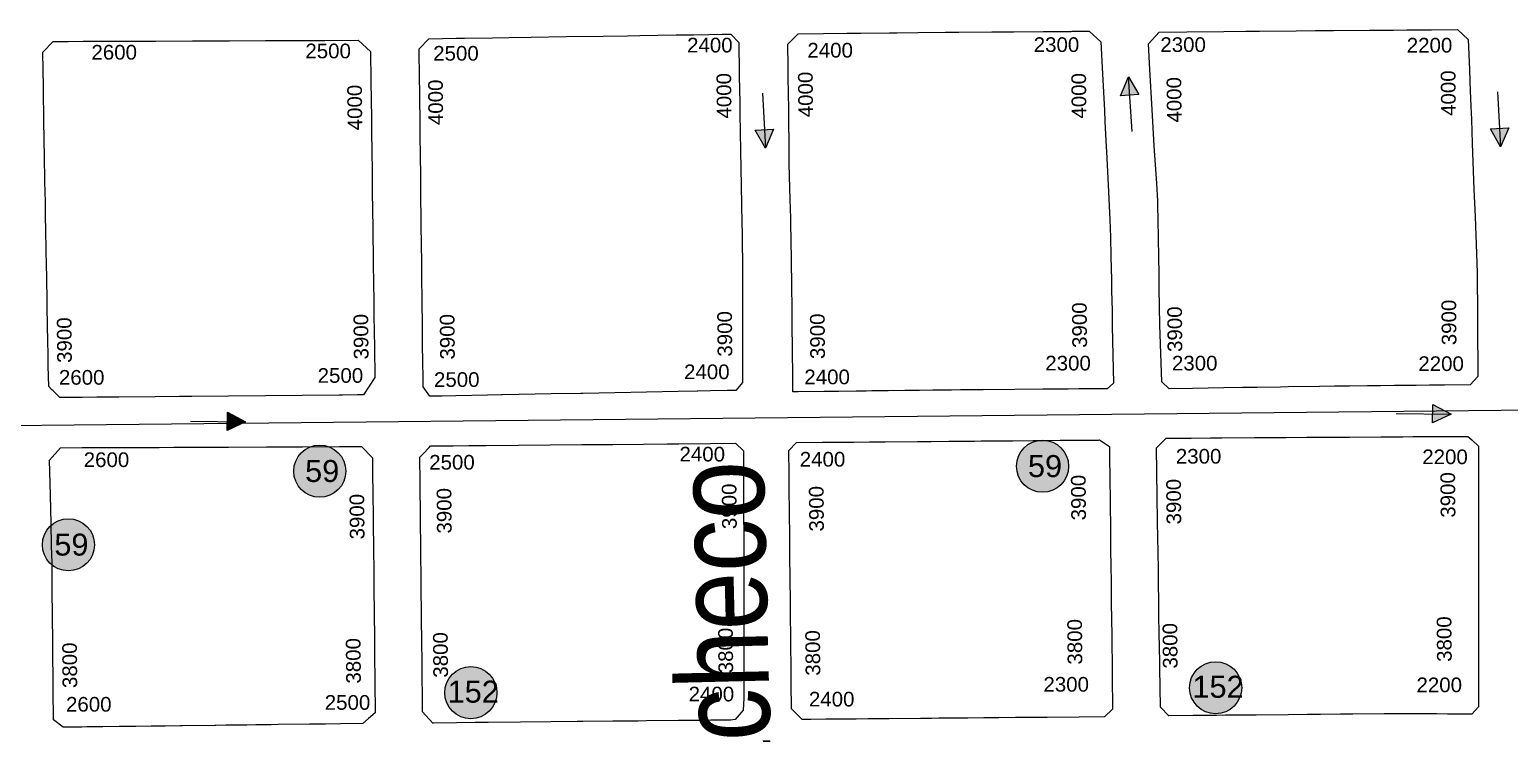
# Model space of a CAD drawing. Header units: millimetres. Extents: x 11558 to 23675, y 49449 to 61482.
# Drawn here: x 18749.8 to 19153.5, y 57790.4 to 57982.4 of the extents above; entities that cross this region are included whole.
import ezdxf

# ---------------------------------------------------------------- set-up
doc = ezdxf.new("R2010")
doc.units = ezdxf.units.MM
for name, color, linetype in [('0. plano base - nombres calles', 22, 'Continuous'), ('0. Plano Base - PLANO', 254, 'Continuous'), ('0. Plano base - sentido calles', 253, 'Continuous'), ('7. puesta en valor CC la lucila', 212, 'Continuous'), ('numeración', 7, 'Continuous')]:
    doc.layers.add(name, color=color, linetype=linetype)
for name, color, linetype, true_color in [('Linea 152 REGRESO', 7, 'Continuous', 0xff0a0a), ('Linea 59 Por Barrio Golf IDA', 7, 'Continuous', 0x007038), ('Linea 59 Por la Lucila IDA', 7, 'Continuous', 0x007038), ('Linea 59 Por la Lucila VUELTA', 7, 'Continuous', 0xffc20a)]:
    doc.layers.add(name, color=color, linetype=linetype, true_color=true_color)
doc.layers.get('7. puesta en valor CC la lucila').off()
doc.styles.get("Standard").update_dxf_attribs({"font": 'arial.ttf'})

# ---------------------------------------------------------------- blocks, each defined once
blk = doc.blocks.new('MANZANAS')
at = {"layer": '0. Plano Base - PLANO', "color": 0, "linetype": 'Continuous', "lineweight": 5}
for points in [[(5637391.36, 6181306.04), (5637385.71, 6181303), (5637383.11, 6181303.77), (5637375.43, 6181317.33), (5637370.67, 6181326.14), (5637368.82, 6181329.56), (5637366.62, 6181333.63), (5637361.78, 6181342.58), (5637360.07, 6181345.74), (5637359.33, 6181347.11), (5637356.87, 6181351.16), (5637351.55, 6181359.95), (5637346.49, 6181368.47), (5637340.93, 6181377.83), (5637337.38, 6181383.93), (5637338.44, 6181388.09), (5637345.09, 6181391.63), (5637354.05, 6181396.4), (5637359.32, 6181399.2), (5637362.62, 6181400.95), (5637371.44, 6181405.63), (5637376.09, 6181408.09), (5637380.49, 6181410.42), (5637389.14, 6181415), (5637394.96, 6181418.08), (5637398.11, 6181419.74), (5637404.09, 6181422.91), (5637410.34, 6181426.21), (5637414.24, 6181425.16), (5637418.27, 6181418.07), (5637419.83, 6181415.32), (5637421.14, 6181413.02), (5637423.24, 6181409.32), (5637425.01, 6181406.21), (5637428.24, 6181400.53), (5637433.21, 6181391.79), (5637434.43, 6181389.64), (5637438.14, 6181383.11), (5637443.11, 6181374.38), (5637445.7, 6181369.82), (5637447.09, 6181367.18), (5637449.89, 6181361.9), (5637450.46, 6181360.81), (5637451.74, 6181358.39), (5637453.67, 6181354.74), (5637457.43, 6181347.63), (5637458.9, 6181344.84), (5637458.09, 6181341.79), (5637451.9, 6181338.51), (5637451.51, 6181338.3), (5637449.06, 6181337), (5637448.33, 6181336.61), (5637445.08, 6181334.89), (5637444.1, 6181334.37), (5637439.88, 6181332.12), (5637436.52, 6181330.34), (5637433.4, 6181328.69), (5637429.02, 6181326.32), (5637425.43, 6181324.39), (5637421.83, 6181322.45), (5637414.34, 6181318.42), (5637412.44, 6181317.4), (5637406.87, 6181314.4), (5637406.65, 6181314.28), (5637403.35, 6181312.5), (5637398.88, 6181310.09)], [(5637296.28, 6181255.58), (5637295.03, 6181254.91), (5637294.43, 6181256.04), (5637293.65, 6181257.51), (5637289.04, 6181266.16), (5637286.94, 6181270.09), (5637285.45, 6181272.9), (5637283.63, 6181276.32), (5637282.1, 6181279.21), (5637281.56, 6181280.22), (5637277.95, 6181286.9), (5637273.25, 6181295.59), (5637272.63, 6181296.74), (5637270.19, 6181301.14), (5637268.65, 6181303.93), (5637265.53, 6181309.57), (5637263.85, 6181312.72), (5637258.97, 6181321.82), (5637255.82, 6181327.71), (5637254.94, 6181329.35), (5637253.9, 6181331.3), (5637252.15, 6181334.56), (5637250.92, 6181336.86), (5637250.51, 6181337.62), (5637250.08, 6181338.44), (5637251.29, 6181342.3), (5637257.37, 6181345.54), (5637263, 6181348.53), (5637266.32, 6181350.29), (5637273.22, 6181353.96), (5637275.03, 6181354.92), (5637280.08, 6181357.61), (5637286.77, 6181361.17), (5637288.37, 6181362.02), (5637289.95, 6181362.86), (5637297.93, 6181367.1), (5637301.73, 6181369.12), (5637303.2, 6181369.9), (5637310.33, 6181373.66), (5637317.02, 6181377.19), (5637317.25, 6181377.31), (5637321.4, 6181379.49), (5637325.58, 6181378.37), (5637329.97, 6181370.87), (5637335.03, 6181362.23), (5637336.55, 6181359.62), (5637340.05, 6181353.63), (5637340.73, 6181352.48), (5637345.29, 6181344.65), (5637350.09, 6181336.41), (5637352.48, 6181332.31), (5637354.98, 6181327.72), (5637358.04, 6181322.11), (5637359.46, 6181319.51), (5637362.06, 6181314.75), (5637364.06, 6181311.07), (5637366.03, 6181307.46), (5637371.54, 6181297.36), (5637370.71, 6181295.21), (5637363.86, 6181291.58), (5637361.34, 6181290.24), (5637358.83, 6181288.91), (5637356.02, 6181287.42), (5637355.2, 6181286.98), (5637348.44, 6181283.4), (5637340.79, 6181279.34), (5637335.34, 6181276.45), (5637333.21, 6181275.31), (5637328.71, 6181272.91), (5637325.51, 6181271.2), (5637321.96, 6181269.3), (5637317.96, 6181267.16), (5637317.09, 6181266.7), (5637314.03, 6181265.07), (5637312.68, 6181264.34), (5637310.27, 6181263.05), (5637306.12, 6181260.84), (5637302.54, 6181258.92)], [(5637208.05, 6181208.39), (5637207.7, 6181208.2), (5637204.86, 6181209.62), (5637203.8, 6181211.61), (5637199.44, 6181219.77), (5637197.67, 6181223.08), (5637193.16, 6181231.52), (5637191.29, 6181235.02), (5637190.75, 6181236.05), (5637188.9, 6181239.51), (5637184.17, 6181248.37), (5637179.51, 6181257.1), (5637179.33, 6181257.44), (5637177.78, 6181260.34), (5637175.07, 6181265.42), (5637174.63, 6181266.24), (5637173.09, 6181269.12), (5637171.61, 6181271.89), (5637169.99, 6181274.93), (5637168.5, 6181277.71), (5637166.85, 6181280.8), (5637165.32, 6181283.68), (5637161.47, 6181290.89), (5637161.43, 6181290.96), (5637162.5, 6181294.65), (5637169.06, 6181298.19), (5637171.01, 6181299.24), (5637177.74, 6181302.86), (5637181.7, 6181304.99), (5637187.05, 6181307.88), (5637195.48, 6181312.43), (5637204.32, 6181317.19), (5637210.15, 6181320.33), (5637213.14, 6181321.94), (5637221.84, 6181326.62), (5637226.06, 6181328.89), (5637229.74, 6181330.87), (5637232.98, 6181332.62), (5637235.01, 6181333.72), (5637237.96, 6181332.71), (5637242, 6181325.25), (5637242.35, 6181324.6), (5637244.05, 6181321.46), (5637245.82, 6181318.2), (5637247.2, 6181315.66), (5637252.05, 6181306.69), (5637256.61, 6181298.28), (5637261.45, 6181289.35), (5637262.82, 6181286.83), (5637264.38, 6181283.95), (5637266.24, 6181280.5), (5637267.28, 6181278.51), (5637270.17, 6181272.93), (5637271.66, 6181270.06), (5637274.91, 6181263.79), (5637276.44, 6181260.84), (5637281.16, 6181251.74), (5637281.64, 6181250.83), (5637281, 6181248.08), (5637280.54, 6181247.83), (5637280.03, 6181247.55), (5637278.92, 6181246.95), (5637274.99, 6181244.81), (5637271.92, 6181243.14), (5637271.76, 6181243.06), (5637267.21, 6181240.58), (5637259.62, 6181236.45), (5637252.01, 6181232.3), (5637244.37, 6181228.15), (5637243.89, 6181227.89), (5637236.8, 6181224.03), (5637229.12, 6181219.85), (5637224.99, 6181217.61), (5637224.89, 6181217.55), (5637221.53, 6181215.73), (5637213.89, 6181211.57), (5637210.56, 6181209.76)], [(5637432.64, 6181226.91), (5637426.74, 6181223.77), (5637423.64, 6181224.82), (5637418.55, 6181234.26), (5637417.95, 6181235.38), (5637415.73, 6181239.5), (5637414.23, 6181242.28), (5637411.66, 6181247.07), (5637410.14, 6181249.88), (5637409.54, 6181251), (5637408.04, 6181253.79), (5637406.53, 6181256.58), (5637406.02, 6181257.54), (5637403.42, 6181262.38), (5637401.86, 6181265.27), (5637399.54, 6181269.57), (5637390.09, 6181287.12), (5637391.25, 6181290.68), (5637397.28, 6181293.86), (5637401.95, 6181296.32), (5637404.63, 6181297.74), (5637412.56, 6181301.92), (5637419.95, 6181305.82), (5637420.12, 6181305.91), (5637425.14, 6181308.56), (5637427.77, 6181309.95), (5637435.46, 6181314.01), (5637443.05, 6181318.01), (5637446.79, 6181319.98), (5637448.34, 6181320.8), (5637450.76, 6181322.07), (5637454.03, 6181323.79), (5637456.93, 6181325.32), (5637458.47, 6181326.13), (5637464.03, 6181329.06), (5637465.42, 6181328.68), (5637467.88, 6181328.01), (5637468.25, 6181327.29), (5637472.35, 6181319.4), (5637474.2, 6181315.84), (5637476.44, 6181311.52), (5637477.38, 6181309.72), (5637479.18, 6181306.26), (5637483.14, 6181298.63), (5637483.94, 6181297.1), (5637485.6, 6181293.89), (5637487.32, 6181290.59), (5637489.3, 6181286.78), (5637491.25, 6181283.02), (5637493.22, 6181279.24), (5637495.96, 6181273.96), (5637499.5, 6181267.15), (5637500.65, 6181264.93), (5637499.93, 6181262.3), (5637498.36, 6181261.49), (5637497.77, 6181261.19), (5637496.58, 6181260.58), (5637494.49, 6181259.5), (5637494.06, 6181259.28), (5637491.34, 6181257.89), (5637486.37, 6181255.34), (5637479.88, 6181252), (5637478.69, 6181251.37), (5637471.09, 6181247.33), (5637468.16, 6181245.77), (5637463.35, 6181243.22), (5637460.2, 6181241.55), (5637455.57, 6181239.09), (5637447.86, 6181234.99), (5637445.8, 6181233.9), (5637440.46, 6181231.06), (5637438.25, 6181229.89)], [(5637123.65, 6181164.18), (5637118.26, 6181161.32), (5637117.64, 6181161.51), (5637117.39, 6181161.6), (5637115.8, 6181162.1), (5637115.24, 6181162.29), (5637114.16, 6181162.63), (5637111.47, 6181167.59), (5637109.8, 6181170.67), (5637108.5, 6181173.07), (5637106.03, 6181177.62), (5637103.99, 6181181.37), (5637103.35, 6181182.55), (5637099.68, 6181189.32), (5637098.59, 6181191.34), (5637093.94, 6181199.91), (5637091.95, 6181203.57), (5637089.85, 6181207.45), (5637089.15, 6181208.74), (5637087.22, 6181212.29), (5637084.38, 6181217.53), (5637079.59, 6181226.35), (5637078.45, 6181228.46), (5637076.7, 6181231.69), (5637075.23, 6181234.4), (5637070.69, 6181242.77), (5637071.85, 6181246.72), (5637075.5, 6181248.63), (5637079.06, 6181250.5), (5637079.67, 6181250.82), (5637087.26, 6181254.8), (5637087.74, 6181255.05), (5637093.96, 6181258.31), (5637096.63, 6181259.71), (5637105.49, 6181264.36), (5637114.47, 6181269.07), (5637123.17, 6181273.63), (5637130.87, 6181277.66), (5637132.06, 6181278.29), (5637137.51, 6181281.15), (5637145.56, 6181285.37), (5637149.96, 6181284.17), (5637153.8, 6181277.01), (5637158.54, 6181268.17), (5637159.89, 6181265.65), (5637163.26, 6181259.37), (5637164.9, 6181256.31), (5637168.04, 6181250.45), (5637172.71, 6181241.75), (5637177.17, 6181233.43), (5637180.01, 6181228.14), (5637181.98, 6181224.45), (5637184, 6181220.69), (5637188.12, 6181213.01), (5637192, 6181205.77), (5637191.41, 6181200.16), (5637190.02, 6181199.42), (5637186.37, 6181197.49), (5637185.59, 6181197.07), (5637176.69, 6181192.34), (5637167.84, 6181187.64), (5637158.93, 6181182.91), (5637150.1, 6181178.23), (5637148.07, 6181177.15), (5637147.07, 6181176.62), (5637141.26, 6181173.53), (5637132.48, 6181168.87), (5637130, 6181167.56), (5637127.16, 6181166.04)], [(5637340.58, 6181177.9), (5637338.51, 6181176.8), (5637334.54, 6181177.99), (5637331.25, 6181184.18), (5637330.23, 6181186.09), (5637325.33, 6181195.29), (5637322.51, 6181200.58), (5637321.35, 6181202.79), (5637317.27, 6181210.43), (5637315.53, 6181213.7), (5637313.84, 6181216.88), (5637313.26, 6181217.98), (5637308.56, 6181226.8), (5637307.1, 6181229.54), (5637304.51, 6181234.41), (5637301.42, 6181240.21), (5637302.24, 6181243.1), (5637308.56, 6181246.45), (5637313.55, 6181249.1), (5637316.11, 6181250.46), (5637319.84, 6181252.44), (5637323.64, 6181254.45), (5637331.39, 6181258.57), (5637334.76, 6181260.35), (5637338.96, 6181262.58), (5637342.38, 6181264.39), (5637345.13, 6181265.85), (5637346.79, 6181266.73), (5637354.41, 6181270.77), (5637359.27, 6181273.35), (5637361.96, 6181274.77), (5637365.8, 6181276.8), (5637369.55, 6181278.79), (5637370.22, 6181279.14), (5637373.98, 6181281.14), (5637375.08, 6181281.72), (5637375.27, 6181281.82), (5637378.55, 6181281.49), (5637379.02, 6181280.62), (5637383.51, 6181272.22), (5637384.63, 6181270.13), (5637385.95, 6181267.65), (5637389.05, 6181261.86), (5637390.55, 6181259.04), (5637391.12, 6181257.98), (5637394.67, 6181251.34), (5637395.18, 6181250.39), (5637395.29, 6181250.18), (5637396.72, 6181247.5), (5637396.95, 6181247.07), (5637398.72, 6181243.76), (5637402.82, 6181236.1), (5637404.09, 6181233.73), (5637406.3, 6181229.59), (5637408.02, 6181226.37), (5637412.31, 6181218.35), (5637411.37, 6181215.45), (5637405.26, 6181212.21), (5637397.55, 6181208.12), (5637393.19, 6181205.81), (5637392.08, 6181205.22), (5637389.88, 6181204.05), (5637385.9, 6181201.94), (5637382.29, 6181200.02), (5637378.44, 6181197.98), (5637378.33, 6181197.92), (5637375.75, 6181196.56), (5637374.76, 6181196.03), (5637371.42, 6181194.26), (5637369.75, 6181193.37), (5637366.96, 6181191.89), (5637359.45, 6181187.91), (5637358.13, 6181187.21), (5637354.28, 6181185.16), (5637351.52, 6181183.7), (5637348.51, 6181182.11), (5637344.2, 6181179.82)], [(5637249.7, 6181129.58), (5637249.53, 6181129.49), (5637245.59, 6181130.92), (5637243.13, 6181135.52), (5637241.58, 6181138.44), (5637240.24, 6181140.95), (5637239.23, 6181142.84), (5637236.59, 6181147.8), (5637235.65, 6181149.56), (5637234.67, 6181151.4), (5637232.6, 6181155.28), (5637230.08, 6181160.01), (5637228.43, 6181163.11), (5637225.33, 6181168.93), (5637224.34, 6181170.8), (5637221.17, 6181176.72), (5637219.05, 6181180.71), (5637217.89, 6181182.88), (5637216.17, 6181186.12), (5637212.92, 6181192.2), (5637213.32, 6181193.58), (5637213.93, 6181195.71), (5637214.09, 6181196.24), (5637215.03, 6181196.74), (5637219.57, 6181199.15), (5637223.36, 6181201.16), (5637227.45, 6181203.33), (5637235.3, 6181207.5), (5637242.95, 6181211.56), (5637250.55, 6181215.6), (5637251.05, 6181215.86), (5637257.53, 6181219.3), (5637258.02, 6181219.56), (5637265.38, 6181223.47), (5637265.43, 6181223.5), (5637271.15, 6181226.53), (5637273.92, 6181228), (5637281.53, 6181232.04), (5637287.63, 6181235.27), (5637290.47, 6181234.48), (5637295.81, 6181224.25), (5637297.54, 6181220.92), (5637302.09, 6181212.2), (5637302.76, 6181210.93), (5637303.09, 6181210.3), (5637304.41, 6181207.77), (5637306.22, 6181204.3), (5637310.23, 6181196.61), (5637314.18, 6181189.04), (5637317.45, 6181182.77), (5637317.88, 6181181.95), (5637319.12, 6181179.57), (5637321.76, 6181174.51), (5637323.02, 6181171.63), (5637322.29, 6181168.32), (5637321.21, 6181167.61), (5637316.43, 6181165.07), (5637313.64, 6181163.59), (5637308.64, 6181160.93), (5637300.99, 6181156.86), (5637298.92, 6181155.76), (5637293.41, 6181152.83), (5637292.89, 6181152.55), (5637285.61, 6181148.68), (5637284.28, 6181147.98), (5637277.89, 6181144.58), (5637270.61, 6181140.7), (5637262.8, 6181136.55), (5637259.66, 6181134.88), (5637255.18, 6181132.5)], [(5637161.28, 6181082.35), (5637160.57, 6181081.97), (5637157.28, 6181082.52), (5637153.37, 6181089.87), (5637147.62, 6181100.68), (5637143.63, 6181108.18), (5637140.94, 6181113.24), (5637139.54, 6181115.87), (5637137.15, 6181120.37), (5637134.93, 6181124.4), (5637131.99, 6181129.74), (5637128.24, 6181136.56), (5637123.67, 6181144.87), (5637124.77, 6181149.3), (5637129.94, 6181152.01), (5637133.5, 6181153.88), (5637135.33, 6181154.83), (5637139.07, 6181156.8), (5637147.82, 6181161.39), (5637148.56, 6181161.78), (5637152.12, 6181163.64), (5637152.66, 6181163.93), (5637165.34, 6181170.58), (5637174.52, 6181175.4), (5637183.23, 6181179.97), (5637192.11, 6181184.63), (5637197.44, 6181187.43), (5637201.52, 6181186.09), (5637202.05, 6181185.1), (5637203.02, 6181183.29), (5637206.65, 6181176.47), (5637208.54, 6181172.94), (5637210.8, 6181168.69), (5637212.31, 6181165.86), (5637217.02, 6181157.02), (5637218.66, 6181153.93), (5637221.05, 6181149.45), (5637225.08, 6181141.89), (5637226.43, 6181139.34), (5637228.17, 6181136.08), (5637228.78, 6181134.94), (5637230.21, 6181132.26), (5637234.24, 6181124.68), (5637233.35, 6181122.42), (5637232.61, 6181120.52), (5637227.26, 6181117.66), (5637223.63, 6181115.71), (5637219.77, 6181113.65), (5637212.29, 6181109.64), (5637210.54, 6181108.7), (5637206.88, 6181106.75), (5637204.69, 6181105.58), (5637199.65, 6181102.88), (5637197.26, 6181101.6), (5637197, 6181101.46), (5637189.22, 6181097.3), (5637188.71, 6181097.03), (5637185.06, 6181095.07), (5637184.96, 6181095.02), (5637181.69, 6181093.27), (5637178.04, 6181091.32), (5637177.25, 6181090.9), (5637174, 6181089.16), (5637170.08, 6181087.06), (5637166.23, 6181085), (5637165.06, 6181084.37)]]:
    blk.add_lwpolyline(points, close=True, dxfattribs=at)
blk = doc.blocks.new('59 ida')
at = {"layer": 'Linea 59 Por la Lucila IDA', "lineweight": 211, "true_color": 0xededed}
h = blk.add_hatch(color=7, dxfattribs=at)
h.dxf.hatch_style = 1
edge = h.paths.add_edge_path()
edge.add_arc((0, 0), 7.11, 0, 360)
at = {"layer": 'Linea 59 Por la Lucila IDA', "lineweight": 9}
blk.add_circle((0, 0), 7.11, dxfattribs=at)
at = {"layer": 'Linea 59 Por la Lucila IDA', "lineweight": 15, "insert": (-3.84, 3.05), "char_height": 6, "attachment_point": 1}
blk.add_mtext_dynamic_manual_height_columns('59', width=16.4579, gutter_width=12.5, heights=[0], dxfattribs=at)
blk = doc.blocks.new('59')
at = {"layer": 'Linea 59 Por la Lucila VUELTA', "lineweight": 211, "true_color": 0xededed}
h = blk.add_hatch(color=7, dxfattribs=at)
h.dxf.hatch_style = 1
edge = h.paths.add_edge_path()
edge.add_arc((0, 0), 7.11, 0, 360)
at = {"layer": 'Linea 59 Por la Lucila VUELTA', "lineweight": 9}
blk.add_circle((0, 0), 7.11, dxfattribs=at)
at = {"layer": 'Linea 59 Por la Lucila VUELTA', "lineweight": 15, "insert": (-3.99, 3.04), "char_height": 6, "attachment_point": 1}
blk.add_mtext_dynamic_manual_height_columns('59', width=16.4579, gutter_width=12.5, heights=[0], dxfattribs=at)
blk = doc.blocks.new('152 vuelta')
at = {"layer": 'Linea 152 REGRESO', "lineweight": 211, "true_color": 0xededed}
h = blk.add_hatch(color=7, dxfattribs=at)
h.dxf.hatch_style = 1
edge = h.paths.add_edge_path()
edge.add_arc((0, 0), 7.11, 0, 360)
at = {"layer": 'Linea 152 REGRESO', "lineweight": 9}
blk.add_circle((0, 0), 7.11, dxfattribs=at)
at = {"layer": 'Linea 152 REGRESO', "lineweight": 15, "insert": (-6.34, 3.27), "char_height": 6, "attachment_point": 1}
blk.add_mtext_dynamic_manual_height_columns('152', width=16.4579, gutter_width=12.5, heights=[0], dxfattribs=at)

msp = doc.modelspace()

# ---------------------------------------------------------------- hatches: boundary and pattern name
at = {"layer": '0. Plano base - sentido calles', "linetype": 'Continuous', "lineweight": 25, "ltscale": 2, "true_color": 0x1a1a1a}
h = msp.add_hatch(color=250, dxfattribs=at)
h.dxf.hatch_style = 1
h.paths.add_polyline_path([(19049.57, 57969.5), (19047.42, 57964.34), (19049.91, 57964.51)])
h.paths.add_polyline_path([(19049.57, 57969.5), (19049.91, 57964.51), (19052.4, 57964.69)])
h = msp.add_hatch(color=250, dxfattribs=at)
h.dxf.hatch_style = 1
h.paths.add_polyline_path([(18950.57, 57950.05), (18952.78, 57955.19), (18950.29, 57955.05)])
h.paths.add_polyline_path([(18950.57, 57950.05), (18950.29, 57955.05), (18947.79, 57954.9)])
h = msp.add_hatch(color=250, dxfattribs=at)
h.dxf.hatch_style = 1
h.paths.add_polyline_path([(19151.14, 57950.42), (19153.36, 57955.55), (19150.86, 57955.41)])
h.paths.add_polyline_path([(19151.14, 57950.42), (19150.86, 57955.41), (19148.36, 57955.27)])
h = msp.add_hatch(color=250, dxfattribs=at)
h.dxf.hatch_style = 1
h.paths.add_polyline_path([(19137.6, 57877.48), (19132.63, 57880.05), (19132.6, 57877.55)])
h.paths.add_polyline_path([(19137.6, 57877.48), (19132.6, 57877.55), (19132.56, 57875.05)])
h = msp.add_hatch(color=250, dxfattribs=at)
h.dxf.hatch_style = 1
h.paths.add_polyline_path([(18808.71, 57875.4), (18803.75, 57877.97), (18803.71, 57875.47)])
h.paths.add_polyline_path([(18808.71, 57875.4), (18803.71, 57875.47), (18803.68, 57872.97)])

# ---------------------------------------------------------------- linework, layer by layer
at = {"layer": '0. Plano base - sentido calles', "color": 250, "linetype": 'Continuous', "lineweight": 25, "ltscale": 2, "true_color": 0x1a1a1a}
for points in [[(19050.6, 57954.54), (19049.57, 57969.5), (19052.4, 57964.69), (19047.42, 57964.34), (19049.57, 57969.5)], [(18949.72, 57965.03), (18950.57, 57950.05), (18947.79, 57954.9), (18952.78, 57955.19), (18950.57, 57950.05)], [(19150.29, 57965.39), (19151.14, 57950.42), (19148.36, 57955.27), (19153.36, 57955.55), (19151.14, 57950.42)], [(19122.6, 57877.67), (19137.6, 57877.48), (19132.56, 57875.05), (19132.63, 57880.05), (19137.6, 57877.48)], [(18793.72, 57875.59), (18808.71, 57875.4), (18803.68, 57872.97), (18803.75, 57877.97), (18808.71, 57875.4)]]:
    msp.add_lwpolyline(points, dxfattribs=at)
at = {"layer": 'Linea 59 Por la Lucila VUELTA', "lineweight": 15}
msp.add_lwpolyline([(16942.61, 57319.1), (16942.61, 57339.75), (17040.54, 57339.84), (17040.56, 57451.66), (17209.48, 57452.94), (17454.76, 57455.07), (17454.68, 57464.55), (17425.03, 57484.49), (17382.61, 57514.48), (17351.24, 57554.58), (17333.72, 57597.62), (17320.52, 57670.08), (17325.41, 57706.36), (17332.38, 57725.89), (17350.18, 57758.69), (17392.71, 57799.51), (17484.75, 57857.44), (17930.16, 57866.01), (19929.8, 57886.58)], dxfattribs=at)

# ---------------------------------------------------------------- block references
at = {"layer": '0. Plano Base - PLANO', "color": 28, "lineweight": 5, "true_color": 0x0d0d0d, "rotation": 332.5463477508169}
msp.add_blockref('MANZANAS', (-7833237.48, -2828296.13), dxfattribs=at)
at = {"layer": '7. puesta en valor CC la lucila', "color": 250, "lineweight": 30, "rotation": 332.5463477508169}
msp.add_blockref('MANZANAS', (-7833237.48, -2828296.13), dxfattribs=at)
at = {"layer": 'Linea 152 REGRESO', "lineweight": 15}
for p in [(18870.17, 57801.48), (19073.38, 57802.82)]:
    msp.add_blockref('152 vuelta', p, dxfattribs=at)
at = {"layer": 'Linea 59 Por Barrio Golf IDA', "lineweight": 15}
msp.add_blockref('59 ida', (18760.38, 57841.83), dxfattribs=at)
at = {"layer": 'Linea 59 Por la Lucila VUELTA', "lineweight": 15}
for p in [(18828.95, 57861.91), (19026.15, 57863.25)]:
    msp.add_blockref('59', p, dxfattribs=at)

# ---------------------------------------------------------------- texts
at = {"layer": '0. plano base - nombres calles', "color": 250, "lineweight": 15, "true_color": 0x1a1a1a, "insert": (18931.38, 57608.05), "char_height": 25, "attachment_point": 1, "rotation": 91.4248}
msp.add_mtext_dynamic_manual_height_columns('{\\fArial Narrow|b0|i0|c0|p34;Gral. Ánge Pacheco}', width=329.255, gutter_width=12.5, heights=[0], dxfattribs=at)
at = {"layer": 'numeración', "color": 251, "true_color": 0x606162, "char_height": 4, "attachment_point": 1}
for s, insert in [('2600', (18766.66, 57978.19)), ('2500', (18825.03, 57978.54)), ('2500', (18859.9, 57977.9)), ('2400', (18929.17, 57980.14)), ('2400', (18961.99, 57978.75)), ('2300', (19023.74, 57980.27)), ('2300', (19058.29, 57980.27)), ('2200', (19125.52, 57980.11)), ('2300', (19026.9, 57893.38)), ('2300', (19061.45, 57893.38)), ('2200', (19128.68, 57893.23)), ('2600', (18757.79, 57889.5)), ('2500', (18828.38, 57890.01)), ('2500', (18860.12, 57888.9)), ('2400', (18928.34, 57891.01)), ('2400', (18961.16, 57889.62)), ('2400', (18927.1, 57868.55)), ('2300', (19062.52, 57867.97)), ('2200', (19129.75, 57867.82)), ('2600', (18764.55, 57867.03)), ('2500', (18858.81, 57866.33)), ('2400', (18959.91, 57867.16)), ('2400', (18929.59, 57803.1)), ('2300', (19026.39, 57805.76)), ('2200', (19128.17, 57805.61)), ('2600', (18759.72, 57800.31)), ('2500', (18830.31, 57800.81)), ('2400', (18962.41, 57801.71))]:
    msp.add_mtext_dynamic_manual_height_columns(s, width=16.0314, gutter_width=12.5, heights=[0], dxfattribs=dict(at, insert=insert))
at = {"layer": 'numeración', "color": 251, "true_color": 0x606162, "char_height": 4, "attachment_point": 1, "rotation": 90.4984}
for s, insert in [('4000', (18858.62, 57956.29)), ('4000', (18937.29, 57958.07)), ('4000', (18959.53, 57958.43)), ('4000', (19034.11, 57958.07)), ('4000', (19060.1, 57956.97)), ('4000', (19134.9, 57958.8)), ('4000', (18836.55, 57954.87)), ('3900', (19034.29, 57895.51)), ('3900', (19135.08, 57896.24)), ('3900', (18757.32, 57891.42)), ('3900', (18838.26, 57892.36)), ('3900', (18861.81, 57892.33)), ('3900', (18937.5, 57893.13)), ('3900', (18962.8, 57892.47)), ('3900', (19060.28, 57894.41)), ('3900', (19034, 57848.46)), ('3900', (19059.99, 57847.36)), ('3900', (19134.79, 57849.19)), ('3900', (18837.17, 57843.26)), ('3900', (18860.95, 57844.87)), ('3900', (18938.73, 57846.08)), ('3900', (18962.51, 57845.42)), ('3800', (18937.74, 57806.75)), ('3800', (19033, 57809.13)), ('3800', (19059, 57808.03)), ('3800', (19133.79, 57809.86)), ('3800', (18758.79, 57802.72)), ('3800', (18836.17, 57803.93)), ('3800', (18859.95, 57805.54)), ('3800', (18961.52, 57806.09))]:
    msp.add_mtext_dynamic_manual_height_columns(s, width=16.0314, gutter_width=12.5, heights=[0], dxfattribs=dict(at, insert=insert))

doc.saveas('drawing.dxf')
